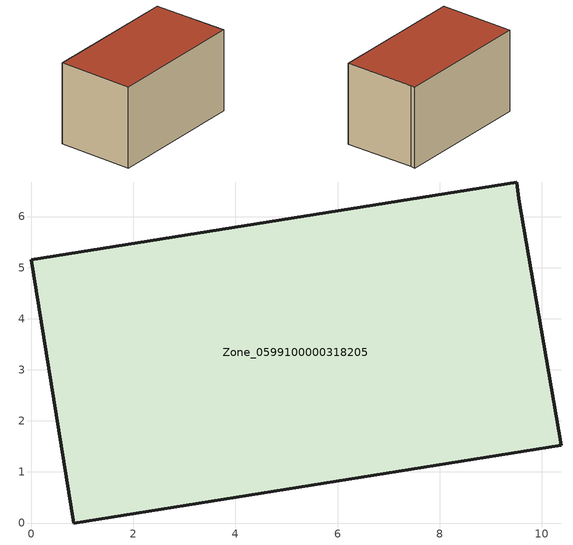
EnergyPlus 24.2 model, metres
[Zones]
Zone_0599100000318205
 floor ground (C_G): 9.5,6.68 9.55,6.35 10.38,1.52 0.83,0 0,5.15 z0
 wall outside (C_F): 9.5,6.68 0,5.15 0.83,0 10.38,1.52 9.55,6.35 9.5,6.68 z0:5.72
 roof outside (C_R): 9.55,6.35 9.5,6.68 0,5.15 0.83,0 10.38,1.52 z5.72
[BUILDING]
Pand.0599100000318205: North Axis=0; Terrain=City; Loads Convergence Tolerance Value=0.04; Temperature Convergence Tolerance Value=0.4; Solar Distribution=FullExterior; Maximum Number of Warmup Days=25; Minimum Number of Warmup Days=1
[Site:Location]
Rotterdam.The.Hague.AP_ZH_NLD Design_Conditions: Latitude=51.96; Longitude=4.45; Time Zone=1; Elevation=-4.5
[SITE:GROUNDTEMPERATURE:BUILDINGSURFACE]
18, 18, 18, 18, 18, 18, 18, 18, 18, 18, 18, 18
[MATERIAL] Thermal Absorptance=0.9; Solar Absorptance=0.7; Visible Absorptance=0.7
Name | Roughness | Thickness | Conductivity | Density | Specific Heat
G.TI.1992-2005 | MediumSmooth | 0.15 | 0.06 | 540 | 1210
F.TI.1992-2005 | Rough | 0.3 | 0.12 | 1920 | 840
R.TI.1992-2005 | MediumRough | 0.2 | 0.08 | 1500 | 1000
[CONSTRUCTION]
C_G: G.TI.1992-2005
C_F: F.TI.1992-2005
C_R: R.TI.1992-2005
[ZONE]
Zone_0599100000318205: Type=1; Multiplier=1; Ceiling Height=Autocalculate; Volume=Autocalculate; Floor Area=autocalculate; Part of Total Floor Area=Yes
[ZONEINFILTRATION:DESIGNFLOWRATE]
Infil_Zone_0599100000318205: Zone or ZoneList or Space or SpaceList=Zone_0599100000318205; Schedule=AlwaysOn; Design Flow Rate Calculation Method=Flow/Area; Flow Rate per Floor Area=0.0015; Constant Term Coefficient=1; Temperature Term Coefficient=0; Velocity Term Coefficient=0; Velocity Squared Term Coefficient=0
[HVACTEMPLATE:ZONE:IDEALLOADSAIRSYSTEM]
Zone_0599100000318205: Maximum Heating Supply Air Temperature=50; Minimum Cooling Supply Air Temperature=13; Maximum Heating Supply Air Humidity Ratio=0.0156; Minimum Cooling Supply Air Humidity Ratio=0.0077; Heating Limit=NoLimit; Cooling Limit=NoLimit; Dehumidification Control Type=ConstantSensibleHeatRatio; Cooling Sensible Heat Ratio=0.7; Dehumidification Setpoint=60; Humidification Control Type=None; Humidification Setpoint=30; Outdoor Air Method=None; Outdoor Air Flow Rate per Person=0.00944; Outdoor Air Flow Rate per Zone Floor Area=0; Outdoor Air Flow Rate per Zone=0; Demand Controlled Ventilation Type=None; Outdoor Air Economizer Type=NoEconomizer; Heat Recovery Type=None; Sensible Heat Recovery Effectiveness=0.7; Latent Heat Recovery Effectiveness=0.65
[ZONECONTROL:THERMOSTAT]
ThermostatControl_Zone_0599100000318205: Zone or ZoneList=Zone_0599100000318205; Control Type Schedule=DualSetpointControlType; Control 1=Thermostat_Zone_0599100000318205; Temperature Difference Between Cutout And Setpoint=0
[THERMOSTATSETPOINT:DUALSETPOINT]
Thermostat_Zone_0599100000318205: Heating Setpoint Temperature Schedule=HeatingSetpoint_Zone_0599100000318205; Cooling Setpoint Temperature Schedule=CoolingSetpoint_Zone_0599100000318205
[SCHEDULE:COMPACT]
HeatingSetpoint_Zone_0599100000318205: Through: 12/31, For: AllDays, Until: 24:00, 21
CoolingSetpoint_Zone_0599100000318205: Through: 12/31, For: AllDays, Until: 24:00, 24
DualSetpointControlType: Through: 12/31, For: AllDays, Until: 24:00, 4
AlwaysOn: Through: 12/31, For: AllDays, Until: 24:00, 1
